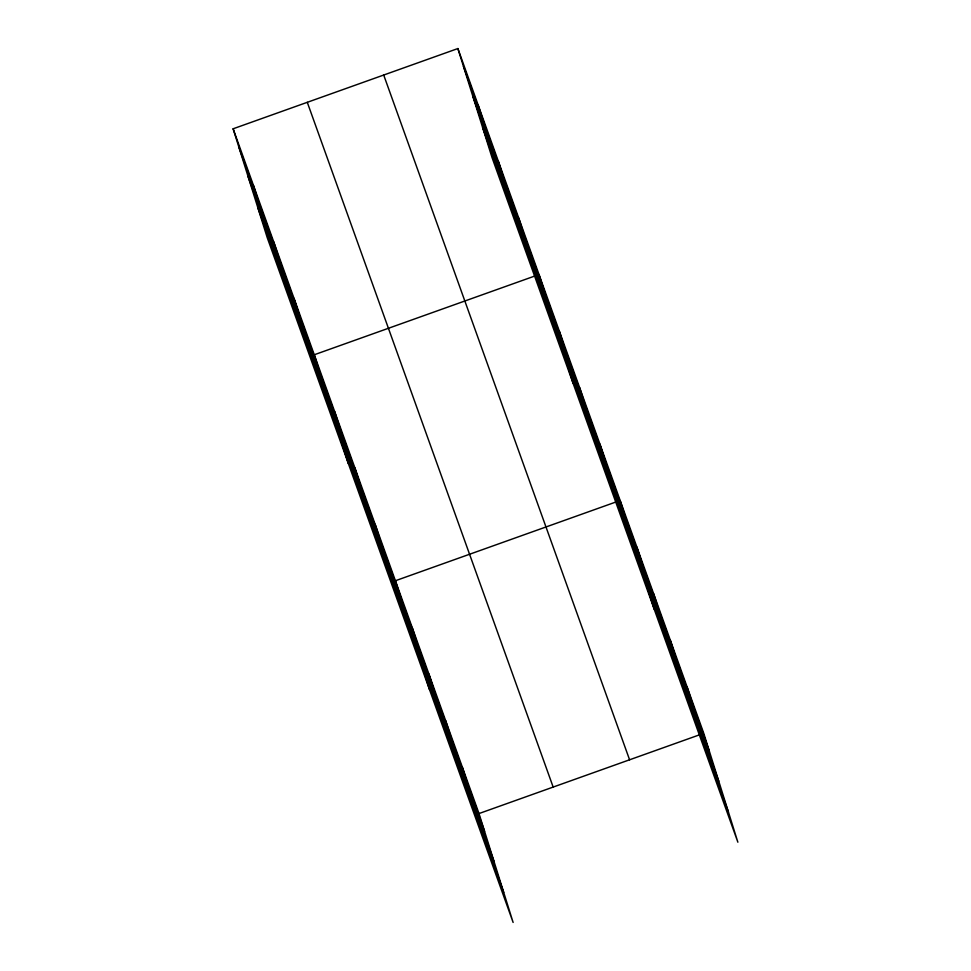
<?xml version="1.0" encoding="UTF-8"?>
<svg xmlns="http://www.w3.org/2000/svg" width="971" height="971" viewBox="0 0 971 971"><rect width="100%" height="100%" fill="white"/><g stroke="black" fill="none" stroke-linecap="round" stroke-linejoin="round"><path stroke-width="1.46" d="M233.125 128.791L479.006 813.552L513.125 922.45L267.243 237.689L233.125 128.791L457.875 48.55L703.757 733.311L737.875 842.209L491.994 157.448L457.875 48.55M615.869 502.019L395.403 580.743L429.534 689.628M479.006 813.552L699.472 734.841M463.446 66.331L709.328 751.093M472.865 96.396L718.746 781.157M482.575 127.371L728.456 812.132M383.703 75.034L629.584 759.795M307.285 102.319L553.167 787.08M238.696 146.572L484.578 831.334M248.115 176.637L493.996 861.398M257.825 207.624L503.706 892.385M687.031 686.752L692.602 704.521M670.318 640.18L675.889 657.962M653.592 593.621L659.163 611.402M636.879 547.049L642.45 564.831M620.153 500.49L654.284 609.387M599.872 444.002L605.443 461.771M579.578 387.502L585.149 405.283M559.296 331.014L564.867 348.795M573.133 383.411L539.014 274.526L314.264 354.767L348.383 463.665M518.72 218.026L524.291 235.807M498.439 161.538L504.01 179.307M478.157 105.038L483.728 122.819M462.281 766.993L467.852 784.774M445.568 720.433L451.139 738.203M428.842 673.862L434.413 691.643M412.129 627.302L417.7 645.084M375.122 524.243L380.693 542.024M354.828 467.755L360.399 485.524M334.546 411.255L340.117 429.036M293.982 298.279L299.554 316.048M273.688 241.779L279.26 259.56M253.407 185.291L258.978 203.06"/></g></svg>
